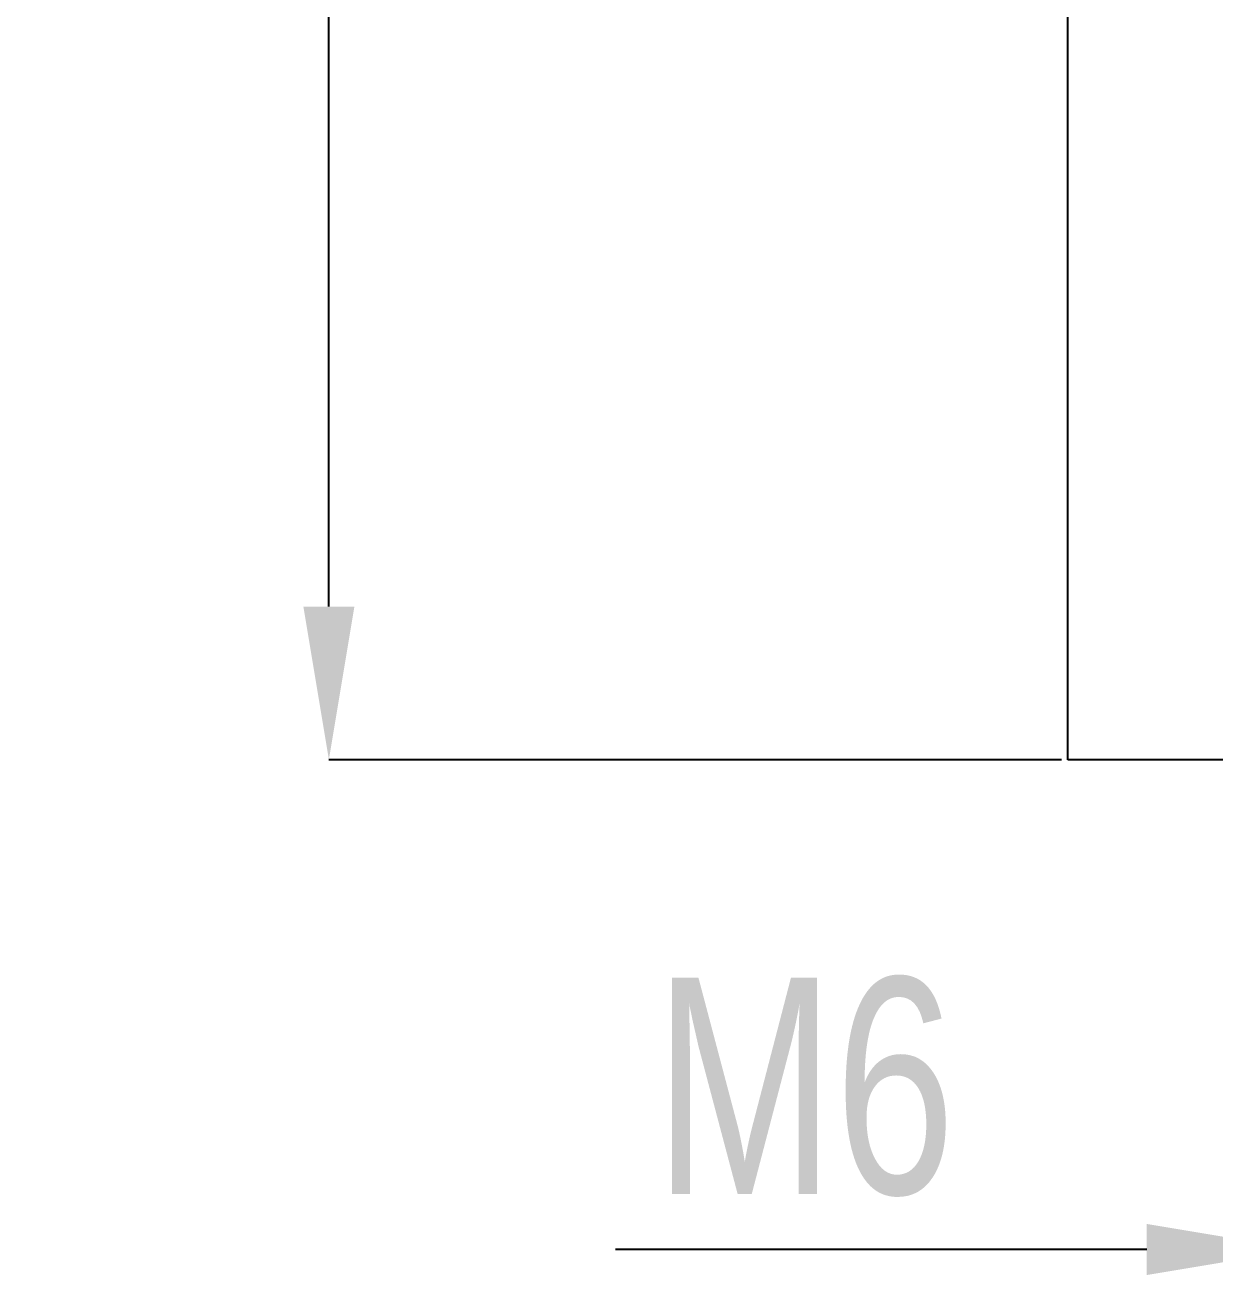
# Model space of a CAD drawing. Header units: millimetres. Extents: x 721 to 1262, y 393 to 775.
# Drawn here: x 773.99 to 799.61, y 610.22 to 637.15 of the extents above; entities that cross this region are included whole.
import ezdxf

# ---------------------------------------------------------------- set-up
doc = ezdxf.new("R2010")
doc.units = ezdxf.units.MM
doc.styles.add('SLDTEXTSTYLE0', font='TXT', dxfattribs={"width": 0.75})
doc.dimstyles.new('SLDDIMSTYLE30', dxfattribs={"dimscale": 2.2, "dimtxt": 2.116667, "dimasz": 1.5, "dimexe": 0, "dimexo": 0.0625, "dimgap": 0.529167, "dimtad": 1, "dimdec": 0, "dimrnd": 1e-09, "dimzin": 12, "dimdsep": 46, "dimtxsty": 'SLDTEXTSTYLE0', "dimcen": 0.09, "dimadec": 0, "dimazin": 3, "dimtfac": 1, "dimtdec": 0, "dimtofl": 0, "dimtmove": 0, "dimatfit": 3, "dimfxl": 1, "dimfrac": 2, "dimtolj": 1, "dimtzin": 12, "dimarcsym": 0})

# ---------------------------------------------------------------- blocks, each defined once
blk = doc.blocks.new('*D9')
at = {"color": 0, "lineweight": -2, "transparency": 16777216}
for p, q in [((787.829, 686.324), (780.539, 686.324)), ((780.539, 624.624), (780.539, 683.024)), ((796.329, 621.324), (780.539, 621.324))]:
    blk.add_line(p, q, dxfattribs=at)
at = {"color": 0, "transparency": 16777216}
for points in [[(779.989, 683.024), (781.089, 683.024), (780.539, 686.324)], [(779.989, 624.624), (781.089, 624.624), (780.539, 621.324)]]:
    blk.add_solid(points, dxfattribs=at)
at = {"layer": 'Defpoints', "color": 0, "transparency": 16777216}
for p in [(780.539, 686.324), (787.966, 686.324), (796.466, 621.324)]:
    blk.add_point(p, dxfattribs=at)
at = {"color": 0, "transparency": 16777216, "insert": (777.046, 653.824), "char_height": 4.6567, "attachment_point": 5, "rotation": 90, "style": 'SLDTEXTSTYLE0'}
blk.add_mtext('\\A1;93', dxfattribs=at)
blk = doc.blocks.new('*D21')
at = {"color": 0, "lineweight": -2, "transparency": 16777216}
for p, q in [((801.466, 621.186), (801.466, 610.771)), ((807.466, 621.186), (807.466, 610.771)), ((798.166, 610.771), (786.717, 610.771)), ((810.766, 610.771), (814.066, 610.771))]:
    blk.add_line(p, q, dxfattribs=at)
at = {"color": 0, "transparency": 16777216}
for points in [[(798.166, 611.321), (798.166, 610.221), (801.466, 610.771)], [(810.766, 611.321), (810.766, 610.221), (807.466, 610.771)]]:
    blk.add_solid(points, dxfattribs=at)
at = {"layer": 'Defpoints', "color": 0, "transparency": 16777216}
for p in [(801.466, 621.324), (807.466, 621.324), (801.466, 610.771)]:
    blk.add_point(p, dxfattribs=at)
at = {"color": 0, "transparency": 16777216, "insert": (790.792, 614.264), "char_height": 4.6567, "attachment_point": 5, "style": 'SLDTEXTSTYLE0'}
blk.add_mtext('\\A1;M6', dxfattribs=at)

msp = doc.modelspace()

# ---------------------------------------------------------------- linework, layer by layer
at = {"color": 7, "linetype": 'Continuous', "lineweight": 25}
for p, q in [((796.466, 621.324), (796.466, 686.324)), ((812.466, 621.324), (796.466, 621.324))]:
    msp.add_line(p, q, dxfattribs=at)

# ---------------------------------------------------------------- dimensions: what is measured, and where the dimension line sits
dim = msp.add_linear_dim(base=(780.539, 686.324), p1=(796.466, 621.324), p2=(787.966, 686.324), angle=90, text='93', dimstyle='SLDDIMSTYLE30')
dim.commit()
dim.dimension.update_dxf_attribs({"geometry": '*D9', "text_midpoint": (780.539, 653.824), "dimtype": 160})
dim = msp.add_linear_dim(base=(801.466, 610.771), p1=(807.466, 621.324), p2=(801.466, 621.324), text='M<>', dimstyle='SLDDIMSTYLE30')
dim.commit()
dim.dimension.update_dxf_attribs({"geometry": '*D21', "text_midpoint": (790.792, 614.264)})

doc.saveas('drawing.dxf')
